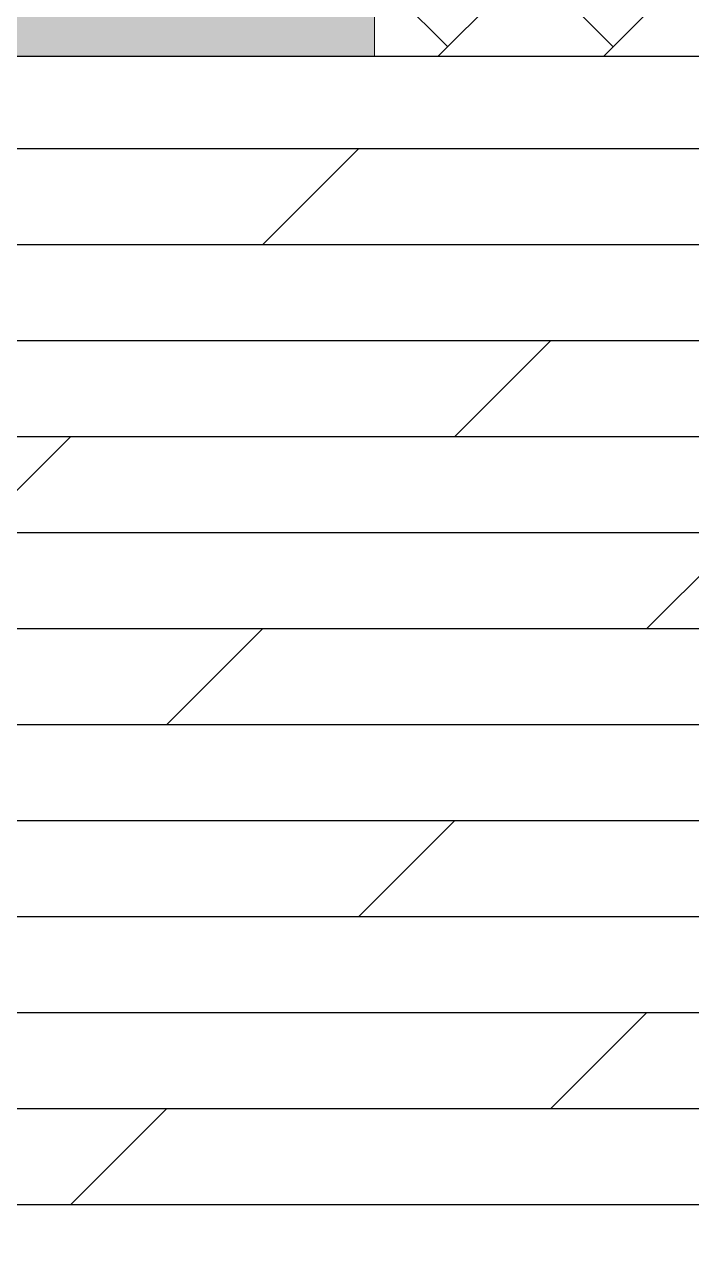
# Model space of a CAD drawing. Header units: millimetres. Extents: x 53645 to 137188, y 78097 to 135533.
# Drawn here: x 60439 to 62177, y 91266 to 94437 of the extents above; entities that cross this region are included whole.
import ezdxf

# ---------------------------------------------------------------- set-up
doc = ezdxf.new("R2010")
doc.units = ezdxf.units.MM
for name, color, linetype, lineweight in [('GP-graas', 94, 'Continuous', 9), ('GP-POKRITIE1', 7, 'Continuous', 9), ('stair1', 7, 'Continuous', 15)]:
    doc.layers.add(name, color=color, linetype=linetype, lineweight=lineweight)
doc.layers.add('line 1 GP', color=90, linetype='Continuous', lineweight=0, plot=False)

# ---------------------------------------------------------------- blocks, each defined once
blk = doc.blocks.new('3432')
h = blk.add_hatch()
h.set_pattern_fill('DOLMIT', color=0, scale=1000)
h.set_pattern_definition([(0, (-34939.94, -41137.03), (0, 250), []), (45, (-34939.94, -41137), (-500, 500), [353.553, -707.107])])
h.paths.add_polyline_path([(-16750.5, 9650), (-19750.5, 9650), (-19750.5, 5124.9), (-19750.5, 0), (-16750.5, 0)])
at = {"color": 0}
blk.add_lwpolyline([(-16750.5, 9650), (-19750.5, 9650), (-19750.5, 5124.9), (-19750.5, 0), (-16750.5, 0)], close=True, dxfattribs=at)

msp = doc.modelspace()

# ---------------------------------------------------------------- hatches: boundary and pattern name
at = {"layer": 'GP-graas', "ltscale": 100}
h = msp.add_hatch(dxfattribs=at)
h.set_pattern_fill('GRASS', color=256, scale=15)
h.set_pattern_definition([(90, (91714.96, -74594.3), (-269.4077, 269.4077), [71.4375, -467.3779]), (45, (91714.96, -74594.3), (-269.4077, 269.4077), [71.4375, -309.5625]), (135, (91714.96, -74594.3), (-269.4077, -269.4077), [71.4375, -309.5625])])
h.paths.add_polyline_path([(73026, 96352.8), (77926, 96352.8), (77926, 95352.8), (89486.2, 95352.8), (91055.3, 97732.8), (59227.9, 97196.4), (55227.9, 78896.4), (81450.5, 78459.4), (81139.4, 81744.2), (83067.3, 84852.8), (80101, 84852.8), (80100.6, 83702.8), (59350.8, 83702.8), (59350.8, 84702.8), (59350.8, 85002.8), (59350.8, 85302.8), (59350.8, 85602.8), (59350.8, 89827.7), (59350.8, 94352.8), (61350.8, 94352.8), (61350.8, 95352.8), (73026, 95352.8)])
at = {"layer": 'GP-POKRITIE1', "ltscale": 100}
h = msp.add_hatch(dxfattribs=at)
h.set_pattern_fill('AR-HBONE', color=252, scale=3, angle=90)
h.set_pattern_definition([(135, (91714.96, -74594.3), (-431.0523, 7e-14), [914.4, -304.8]), (225, (91499.43, -74378.8), (-431.0523, 7e-14), [914.4, -304.8])])
h.paths.add_polyline_path([(61350.8, 95352.7), (73026, 95352.9), (73026, 96202.8), (77926, 96202.8), (77926, 95352.8), (89579.3, 95352.8), (83067.3, 84852.8), (80101, 84852.8), (80101, 83702.8), (59350.8, 83702.5), (59350.8, 84702.8), (76101.3, 84702.8), (76200.8, 84702.8), (79101.6, 84702.8), (79101.6, 87352.8), (83151.2, 87352.8), (83151.3, 88102.8), (83001.5, 88102.8), (83001.5, 93602.8), (83151.5, 93602.8), (83151.5, 94352.8), (76926.8, 94352.8), (76926.7, 95202.8), (73926.3, 95202.8), (73926.3, 94352.9), (61350.8, 94352.7)])

# ---------------------------------------------------------------- linework, layer by layer
at = {"layer": 'line 1 GP', "ltscale": 100}
msp.add_lwpolyline([(73026, 96202.8), (77926, 96202.8), (77926, 95352.8), (89486.2, 95352.8), (91055.3, 97732.8), (59227.9, 97196.4), (55227.9, 78896.4), (81450.5, 78459.4), (81139.4, 81744.2), (83067.3, 84852.8), (80101, 84852.8), (80100.6, 83702.8), (59350.8, 83702.8), (59350.8, 84702.8), (59350.8, 85002.8), (59350.8, 85302.8), (59350.8, 85602.8), (59350.8, 89827.7), (59350.8, 94352.8), (61350.8, 94352.8), (61350.8, 95352.8), (73026, 95352.8)], close=True, dxfattribs=at)
at = {"layer": 'stair1', "ltscale": 75}
msp.add_lwpolyline([(59350.8, 84702.8), (59350.8, 83702.8), (80100.6, 83702.8), (80101, 84852.8), (83067.3, 84852.8), (89579.3, 95352.8), (77926, 95352.8), (77926, 96202.8), (73026, 96202.8), (73026, 95352.8), (61350.8, 95352.8), (61350.8, 94352.8)], dxfattribs=at)

# ---------------------------------------------------------------- next in the draw order: block references
msp.add_blockref('3432', (79101.6, 84702.8))

doc.saveas('drawing.dxf')
